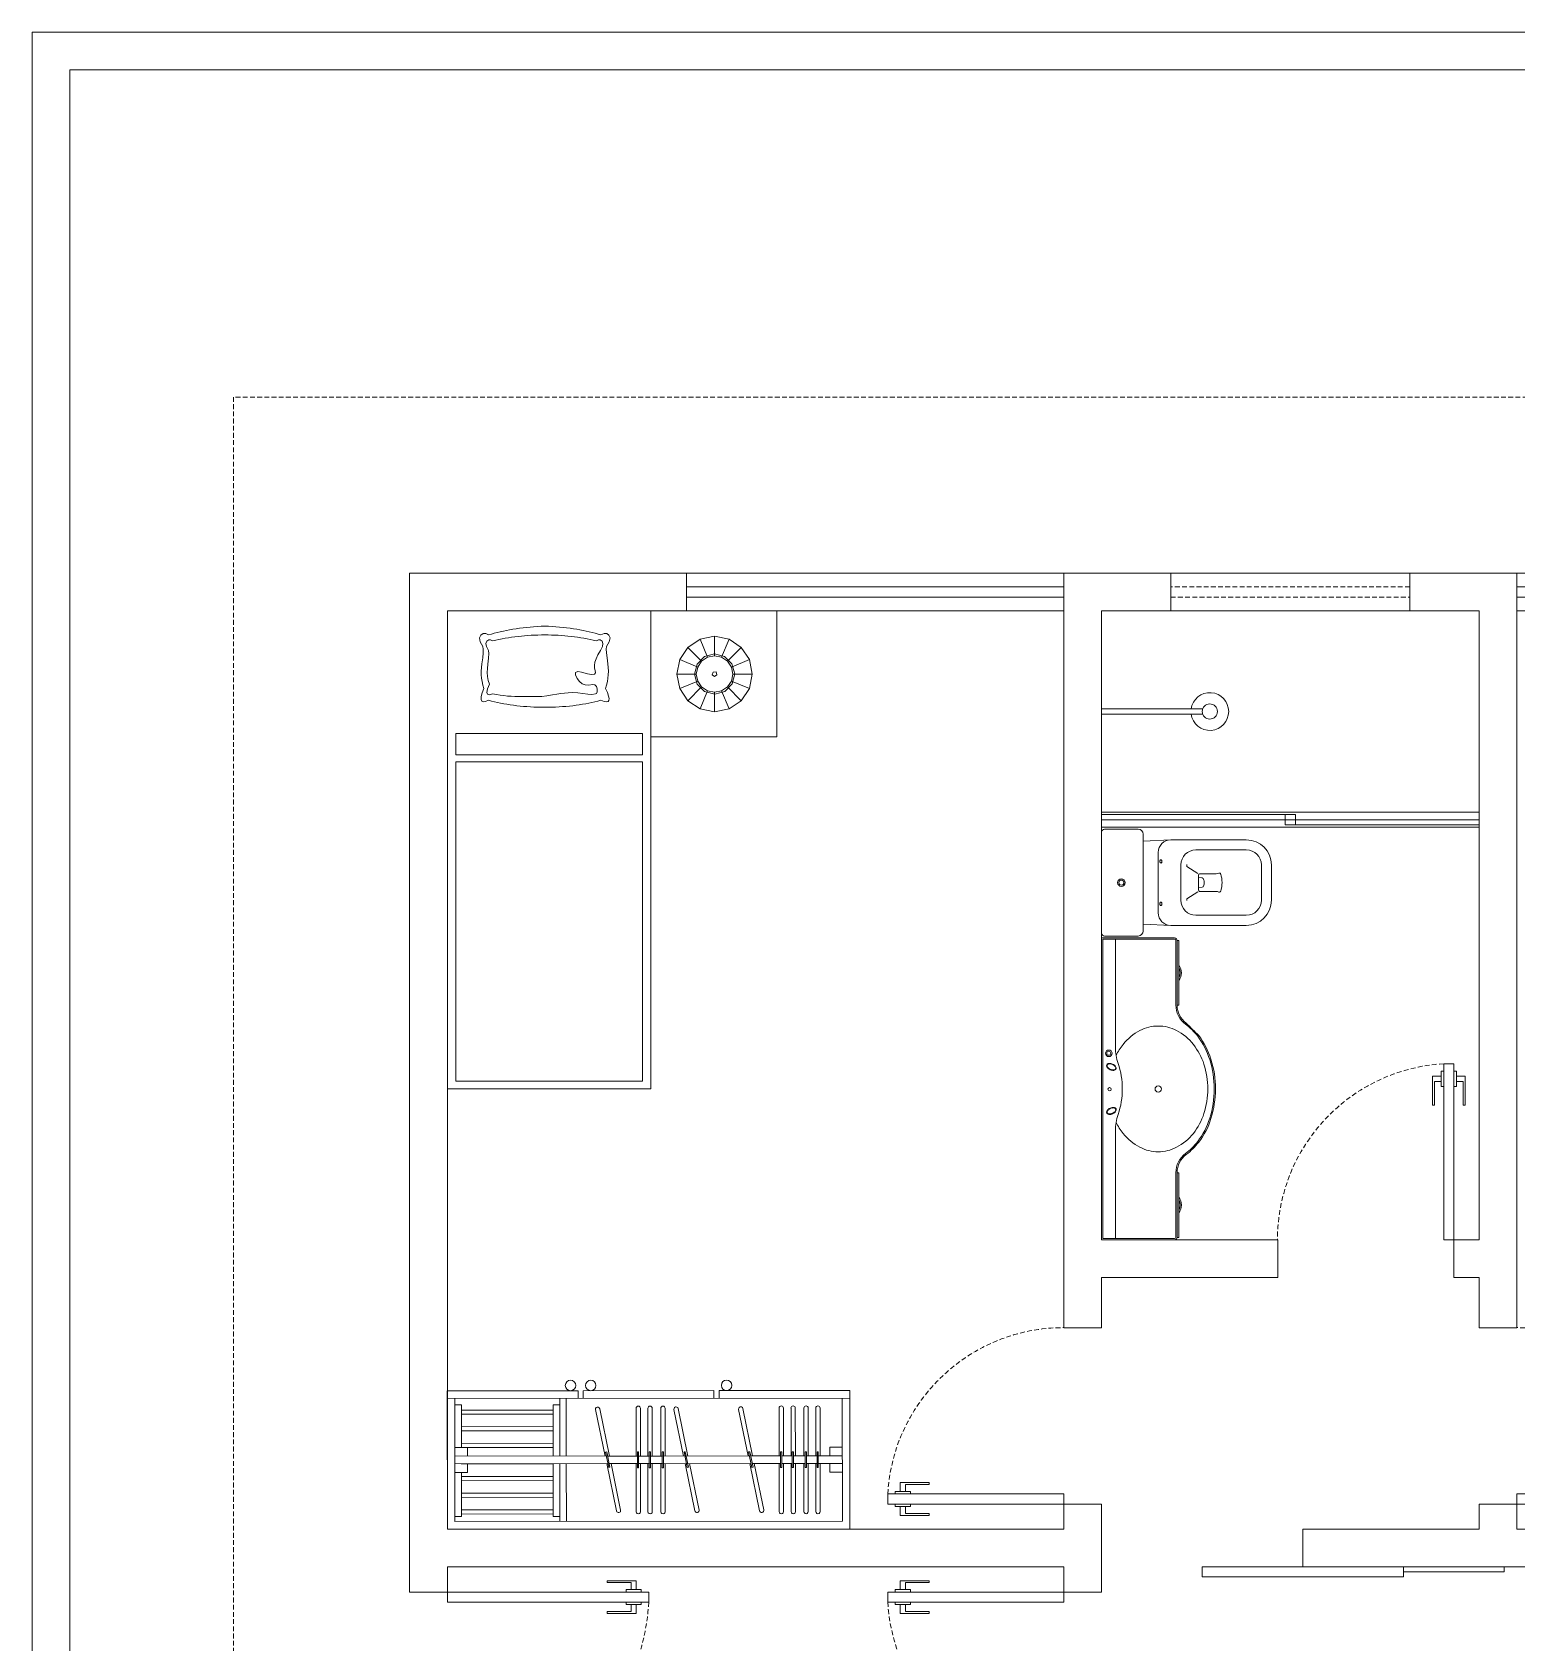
# Model space of a CAD drawing. Header units: centimetres. Extents: x 35234 to 67506, y -7058 to -4021.
# Drawn here: x 66506 to 67096, y -5718 to -5078 of the extents above; entities that cross this region are included whole.
import ezdxf

# ---------------------------------------------------------------- set-up
doc = ezdxf.new("R2010")
doc.units = ezdxf.units.CM
doc.header["$LTSCALE"] = 0.3
doc.linetypes.add('HIDDEN', pattern=[9.525, 6.35, -3.175])
for name, color, linetype, lineweight in [('Blocos', 242, 'Continuous', 5), ('Janelas', 86, 'Continuous', 5), ('Paredes', 87, 'Continuous', 20), ('Portas', 152, 'Continuous', 5), ('Projeção Cobertura', 52, 'HIDDEN', 15)]:
    doc.layers.add(name, color=color, linetype=linetype, lineweight=lineweight)
doc.layers.get('0').off()

# ---------------------------------------------------------------- blocks, each defined once
blk = doc.blocks.new('Porta 80')
for p, q in [((-4, 77), (-5, 77)), ((-5, 77), (-5, 71)), ((0, 77), (1, 77)), ((1, 77), (1, 71)), ((-5, 75), (-8.5, 75)), ((-8.5, 75), (-8.5, 63.5)), ((-7.75, 63.5), (-7.75, 73)), ((-7.75, 73), (-5, 73)), ((-5, 71), (-4, 71)), ((1, 71), (0, 71)), ((1, 75), (4.5, 75)), ((3.75, 73), (1, 73)), ((3.75, 63.5), (3.75, 73)), ((4.5, 75), (4.5, 63.5)), ((-8.5, 63.5), (-7.75, 63.5)), ((4.5, 63.5), (3.75, 63.5))]:
    blk.add_line(p, q)
blk.add_lwpolyline([(-4, 0), (0, 0), (0, 80), (-4, 80)], close=True)
at = {"linetype": 'HIDDEN'}
blk.add_arc((0, 0), 80.1, 92.86241, 180, dxfattribs=at)
blk = doc.blocks.new('Porta 70')
for p, q in [((-5, 65), (-8.5, 65)), ((-8.5, 65), (-8.5, 53.5)), ((-4, 67), (-5, 67)), ((-5, 67), (-5, 61)), ((0, 67), (1, 67)), ((1, 67), (1, 61)), ((1, 65), (4.5, 65)), ((4.5, 65), (4.5, 53.5)), ((-7.75, 53.5), (-7.75, 63)), ((-7.75, 63), (-5, 63)), ((-5, 61), (-4, 61)), ((1, 61), (0, 61)), ((3.75, 63), (1, 63)), ((3.75, 53.5), (3.75, 63)), ((-8.5, 53.5), (-7.75, 53.5)), ((4.5, 53.5), (3.75, 53.5))]:
    blk.add_line(p, q)
blk.add_lwpolyline([(-4, 0), (0, 0), (0, 70), (-4, 70)], close=True)
at = {"linetype": 'HIDDEN'}
blk.add_arc((0, 0), 70.11, 93.27049, 180, dxfattribs=at)
blk = doc.blocks.new('Porta Correr 80')
for points in [[(-40, -4), (40, -4), (40, 0), (-40, 0)], [(40, -2), (80, -2), (80, 0), (40, 0)]]:
    blk.add_lwpolyline(points, close=True)
blk = doc.blocks.new('Porta box 150')
for p, q in [((73, -1), (73, -3)), ((77, -3), (77, -5))]:
    blk.add_line(p, q)
for points in [[(0, -6), (150, -6), (150, 0), (0, 0)], [(0, -3), (77, -3), (77, -1), (0, -1)], [(150, -5), (73, -5), (73, -3), (150, -3)]]:
    blk.add_lwpolyline(points, close=True)
blk = doc.blocks.new('Janela 150')
for p, q in [((150, 15), (0, 15)), ((0, 15), (0, 0)), ((150, 0), (150, 15)), ((150, 9.5), (0, 9.5)), ((0, 5.5), (150, 5.5)), ((0, 0), (150, 0))]:
    blk.add_line(p, q)
blk = doc.blocks.new('cama_solteiro')
at = {"layer": 'Blocos'}
for p, q in [((40.45, 0), (-40.45, 0)), ((-40.45, 0), (-40.45, -190)), ((40.45, -190), (40.45, 0)), ((40.45, 0), (90.45, 0)), ((40.45, -50), (40.45, 0)), ((90.45, 0), (90.45, -50)), ((-7.6, -6.46), (-6.17, -6.33)), ((-6.17, -6.33), (-4.72, -6.23)), ((-4.72, -6.23), (-3.24, -6.13)), ((-3.24, -6.13), (-1.74, -6.06)), ((-1.74, -6.06), (-0.24, -6.13)), ((-0.24, -6.13), (1.25, -6.23)), ((1.25, -6.23), (2.71, -6.33)), ((2.71, -6.33), (4.14, -6.46)), ((-27.64, -10.75), (-27.11, -9.62)), ((-27.36, -12.25), (-27.64, -10.75)), ((-26.3, -14.12), (-27.36, -12.25)), ((-27.11, -9.62), (-26.18, -9.02)), ((-26.18, -9.02), (-25.17, -8.99)), ((-25.17, -8.99), (-24.11, -9.56)), ((-24.74, -12), (-25.12, -12.95)), ((-24.03, -11.48), (-24.74, -12)), ((-24.11, -9.56), (-22.98, -9.23)), ((-23.28, -11.45), (-24.03, -11.48)), ((-22.49, -11.93), (-23.28, -11.45)), ((-22.98, -9.23), (-21.82, -8.91)), ((-21.24, -11.64), (-22.49, -11.93)), ((-21.82, -8.91), (-20.64, -8.6)), ((-19.99, -11.36), (-21.24, -11.64)), ((-20.64, -8.6), (-19.44, -8.32)), ((-18.74, -11.11), (-19.99, -11.36)), ((-19.44, -8.32), (-18.21, -8.05)), ((-17.47, -10.88), (-18.74, -11.11)), ((-18.21, -8.05), (-16.96, -7.79)), ((-16.2, -10.66), (-17.47, -10.88)), ((-16.96, -7.79), (-15.7, -7.55)), ((-14.93, -10.47), (-16.2, -10.66)), ((-15.7, -7.55), (-14.4, -7.33)), ((-13.64, -10.29), (-14.93, -10.47)), ((-14.4, -7.33), (-13.09, -7.12)), ((-12.35, -10.14), (-13.64, -10.29)), ((-13.09, -7.12), (-11.75, -6.93)), ((-11.05, -10), (-12.35, -10.14)), ((-11.75, -6.93), (-10.39, -6.76)), ((-9.75, -9.88), (-11.05, -10)), ((-10.39, -6.76), (-9.01, -6.6)), ((-8.43, -9.78), (-9.75, -9.88)), ((-9.01, -6.6), (-7.6, -6.46)), ((-7.11, -9.7), (-8.43, -9.78)), ((-5.78, -9.64), (-7.11, -9.7)), ((-4.45, -9.59), (-5.78, -9.64)), ((-3.1, -9.57), (-4.45, -9.59)), ((-1.74, -9.56), (-3.1, -9.57)), ((-0.4, -9.57), (-1.74, -9.56)), ((0.93, -9.59), (-0.4, -9.57)), ((2.26, -9.64), (0.93, -9.59)), ((3.57, -9.7), (2.26, -9.64)), ((4.88, -9.78), (3.57, -9.7)), ((4.14, -6.46), (5.56, -6.6)), ((6.18, -9.88), (4.88, -9.78)), ((5.56, -6.6), (6.94, -6.76)), ((7.48, -10), (6.18, -9.88)), ((6.94, -6.76), (8.3, -6.93)), ((8.76, -10.14), (7.48, -10)), ((8.3, -6.93), (9.64, -7.12)), ((10.04, -10.29), (8.76, -10.14)), ((9.64, -7.12), (10.95, -7.33)), ((11.3, -10.47), (10.04, -10.29)), ((10.95, -7.33), (12.24, -7.55)), ((12.56, -10.66), (11.3, -10.47)), ((12.24, -7.55), (13.5, -7.79)), ((13.82, -10.88), (12.56, -10.66)), ((13.5, -7.79), (14.74, -8.05)), ((15.06, -11.11), (13.82, -10.88)), ((14.74, -8.05), (15.95, -8.32)), ((16.3, -11.36), (15.06, -11.11)), ((15.95, -8.32), (17.14, -8.6)), ((17.53, -11.64), (16.3, -11.36)), ((17.14, -8.6), (18.31, -8.91)), ((18.75, -11.93), (17.53, -11.64)), ((18.31, -8.91), (19.45, -9.23)), ((19.55, -11.45), (18.75, -11.93)), ((19.45, -9.23), (20.56, -9.56)), ((20.32, -11.48), (19.55, -11.45)), ((21, -12), (20.32, -11.48)), ((20.56, -9.56), (21.8, -8.99)), ((21.39, -12.95), (21, -12)), ((21.8, -8.99), (22.88, -9.02)), ((23.85, -12.25), (22.75, -14.12)), ((22.88, -9.02), (23.75, -9.62)), ((23.75, -9.62), (24.18, -10.75)), ((24.18, -10.75), (23.85, -12.25)), ((-26.74, -20.99), (-26.42, -18.6)), ((-26.42, -18.6), (-26.24, -16.67)), ((-26.19, -15.18), (-26.3, -14.12)), ((-26.24, -16.67), (-26.19, -15.18)), ((-25.12, -12.95), (-24.9, -14.2)), ((-24.9, -14.2), (-24.11, -15.74)), ((-24.05, -18.76), (-24.36, -21.24)), ((-24.11, -15.74), (-23.97, -16.93)), ((-23.97, -16.93), (-24.05, -18.76)), ((18.21, -20.42), (18.68, -19.01)), ((18.68, -19.01), (19.4, -17.45)), ((19.4, -17.45), (20.37, -15.74)), ((20.37, -15.74), (21.19, -14.2)), ((21.19, -14.2), (21.39, -12.95)), ((22.75, -14.12), (22.71, -15.18)), ((22.71, -15.18), (22.79, -16.67)), ((22.79, -16.67), (22.99, -18.6)), ((22.99, -18.6), (23.31, -20.99)), ((-27.02, -23.93), (-26.93, -22.48)), ((-27.01, -25.36), (-27.02, -23.93)), ((-26.89, -26.76), (-27.01, -25.36)), ((-26.93, -22.48), (-26.74, -20.99)), ((-24.55, -22.91), (-24.58, -24.53)), ((-24.58, -24.53), (-24.46, -26.1)), ((-24.36, -21.24), (-24.55, -22.91)), ((10.46, -25.37), (10.52, -24.45)), ((11.13, -26.87), (10.46, -25.37)), ((10.52, -24.45), (11.33, -24.11)), ((11.33, -24.11), (12.88, -24.37)), ((12.88, -24.37), (15.19, -25)), ((15.19, -25), (16.89, -25.24)), ((16.89, -25.24), (17.97, -25.11)), ((17.97, -25.11), (18.42, -24.61)), ((17.98, -21.68), (18.21, -20.42)), ((17.99, -22.79), (17.98, -21.68)), ((18.25, -23.74), (17.99, -22.79)), ((18.42, -24.61), (18.25, -23.74)), ((23.31, -20.99), (23.47, -22.48)), ((23.5, -25.36), (23.37, -26.76)), ((23.47, -22.48), (23.54, -23.93)), ((23.54, -23.93), (23.5, -25.36)), ((-26.68, -28.13), (-26.89, -26.76)), ((-26.35, -29.48), (-26.68, -28.13)), ((-26.6, -32.64), (-25.92, -30.8)), ((-25.92, -30.8), (-26.35, -29.48)), ((-24.5, -31.04), (-24.76, -32.38)), ((-23.74, -29.12), (-24.5, -31.04)), ((-24.46, -26.1), (-24.18, -27.63)), ((-24.18, -27.63), (-23.74, -29.12)), ((12.06, -28.1), (11.13, -26.87)), ((13.13, -28.97), (12.06, -28.1)), ((14.35, -29.45), (13.13, -28.97)), ((15.72, -29.56), (14.35, -29.45)), ((17.25, -29.3), (15.72, -29.56)), ((18.21, -29.42), (17.25, -29.3)), ((18.83, -30.02), (18.21, -29.42)), ((19.12, -31.05), (18.83, -30.02)), ((19.1, -32.14), (19.12, -31.05)), ((22.8, -29.48), (22.37, -30.8)), ((22.37, -30.8), (23.15, -32.47)), ((23.14, -28.13), (22.8, -29.48)), ((23.37, -26.76), (23.14, -28.13)), ((-27.03, -35.16), (-26.97, -34.09)), ((-26.77, -35.83), (-27.03, -35.16)), ((-26.97, -34.09), (-26.6, -32.64)), ((-26.2, -36.12), (-26.77, -35.83)), ((-25.32, -36.03), (-26.2, -36.12)), ((-24.11, -35.55), (-25.32, -36.03)), ((-24.76, -32.38), (-24.52, -33.15)), ((-24.52, -33.15), (-23.76, -33.35)), ((-22.94, -35.86), (-24.11, -35.55)), ((-23.76, -33.35), (-22.49, -32.99)), ((-21.74, -36.15), (-22.94, -35.86)), ((-22.49, -32.99), (-20.97, -33.28)), ((-20.53, -36.43), (-21.74, -36.15)), ((-20.97, -33.28), (-19.47, -33.51)), ((-19.3, -36.68), (-20.53, -36.43)), ((-19.47, -33.51), (-17.99, -33.7)), ((-18.06, -36.92), (-19.3, -36.68)), ((-16.79, -37.14), (-18.06, -36.92)), ((-17.99, -33.7), (-16.53, -33.84)), ((-15.51, -37.34), (-16.79, -37.14)), ((-16.53, -33.84), (-15.09, -33.94)), ((-14.22, -37.52), (-15.51, -37.34)), ((-15.09, -33.94), (-13.68, -33.99)), ((-12.9, -37.68), (-14.22, -37.52)), ((-13.68, -33.99), (-12.26, -34.01)), ((-11.57, -37.83), (-12.9, -37.68)), ((-12.26, -34.01), (-10.8, -34.03)), ((-10.22, -37.95), (-11.57, -37.83)), ((-10.8, -34.03), (-9.32, -34.04)), ((-8.85, -38.06), (-10.22, -37.95)), ((-9.32, -34.04), (-7.81, -34.05)), ((-7.47, -38.14), (-8.85, -38.06)), ((-7.81, -34.05), (-6.26, -34.05)), ((-6.06, -38.21), (-7.47, -38.14)), ((-6.26, -34.05), (-4.68, -34.05)), ((-4.64, -38.26), (-6.06, -38.21)), ((-4.68, -34.05), (-2.89, -33.99)), ((-3.2, -38.29), (-4.64, -38.26)), ((-1.74, -38.3), (-3.2, -38.29)), ((-2.89, -33.99), (-0.89, -33.78)), ((-0.3, -38.29), (-1.74, -38.3)), ((-0.89, -33.78), (1.32, -33.43)), ((1.13, -38.26), (-0.3, -38.29)), ((2.55, -38.21), (1.13, -38.26)), ((1.32, -33.43), (3.01, -33.13)), ((3.94, -38.14), (2.55, -38.21)), ((3.01, -33.13), (4.63, -32.9)), ((5.32, -38.06), (3.94, -38.14)), ((4.63, -32.9), (6.15, -32.73)), ((6.68, -37.95), (5.32, -38.06)), ((6.15, -32.73), (7.56, -32.61)), ((8.03, -37.83), (6.68, -37.95)), ((7.56, -32.61), (9.42, -32.47)), ((9.36, -37.68), (8.03, -37.83)), ((10.67, -37.52), (9.36, -37.68)), ((9.42, -32.47), (11.37, -32.55)), ((11.97, -37.34), (10.67, -37.52)), ((11.37, -32.55), (13.44, -32.86)), ((13.24, -37.14), (11.97, -37.34)), ((14.51, -36.92), (13.24, -37.14)), ((13.44, -32.86), (15.36, -33.17)), ((15.75, -36.68), (14.51, -36.92)), ((15.36, -33.17), (17, -33.22)), ((16.98, -36.43), (15.75, -36.68)), ((18.19, -36.15), (16.98, -36.43)), ((17, -33.22), (18.37, -32.99)), ((19.38, -35.86), (18.19, -36.15)), ((18.37, -32.99), (18.86, -32.78)), ((18.86, -32.78), (19.1, -32.14)), ((20.56, -35.55), (19.38, -35.86)), ((21.8, -36.03), (20.56, -35.55)), ((22.74, -36.21), (21.8, -36.03)), ((23.4, -36.07), (22.74, -36.21)), ((23.15, -32.47), (23.64, -33.84)), ((23.76, -35.64), (23.4, -36.07)), ((23.64, -33.84), (23.84, -34.89)), ((23.84, -34.89), (23.76, -35.64)), ((-37.14, -48.73), (37.14, -48.73)), ((-37.14, -57.17), (-37.14, -48.73)), ((37.14, -48.73), (37.14, -57.17)), ((90.45, -50), (40.45, -50)), ((37.14, -57.17), (-37.14, -57.17)), ((-37.14, -60.04), (37.14, -60.04)), ((-37.14, -186.94), (-37.14, -60.04)), ((37.14, -60.04), (37.14, -186.94)), ((-40.45, -190), (40.45, -190)), ((37.14, -186.94), (-37.14, -186.94))]:
    blk.add_line(p, q, dxfattribs=at)
for points in [[(62.96, -18.4, 32.49), (59.99, -11.24, 18), (55.13, -14.5, 18), (60.6, -19.97, 32.49)], [(60.6, -19.97, 32.49), (55.13, -14.5, 18), (59.99, -11.24, 18), (62.96, -18.4, 32.49)], [(65.73, -17.84, 32.49), (65.73, -10.1, 18), (59.99, -11.24, 18), (62.96, -18.4, 32.49)], [(62.96, -18.4, 32.49), (59.99, -11.24, 18), (65.73, -10.1, 18), (65.73, -17.84, 32.49)], [(68.51, -18.4, 32.49), (71.47, -11.24, 18), (65.73, -10.1, 18), (65.73, -17.84, 32.49)], [(65.73, -17.84, 32.49), (65.73, -10.1, 18), (71.47, -11.24, 18), (68.51, -18.4, 32.49)], [(70.87, -19.97, 32.49), (76.34, -14.5, 18), (71.47, -11.24, 18), (68.51, -18.4, 32.49)], [(68.51, -18.4, 32.49), (71.47, -11.24, 18), (76.34, -14.5, 18), (70.87, -19.97, 32.49)], [(60.6, -19.97, 32.49), (55.13, -14.5, 18), (51.88, -19.36, 18), (59.03, -22.32, 32.49)], [(59.03, -22.32, 32.49), (51.88, -19.36, 18), (55.13, -14.5, 18), (60.6, -19.97, 32.49)], [(58.79, -21.13), (61.7, -18.19), (61.7, -18.19, 3), (58.79, -21.13, 3)], [(61.7, -18.19), (65.69, -17.1), (65.69, -17.1, 3), (61.7, -18.19, 3)], [(65.69, -17.1), (69.69, -18.15), (69.69, -18.15, 3), (65.69, -17.1, 3)], [(69.69, -18.15), (72.63, -21.06), (72.63, -21.06, 3), (69.69, -18.15, 3)], [(72.44, -22.32, 32.49), (79.59, -19.36, 18), (76.34, -14.5, 18), (70.87, -19.97, 32.49)], [(70.87, -19.97, 32.49), (76.34, -14.5, 18), (79.59, -19.36, 18), (72.44, -22.32, 32.49)], [(59.03, -22.32, 32.49), (51.88, -19.36, 18), (50.73, -25.1, 18), (58.47, -25.1, 32.49)], [(58.47, -25.1, 32.49), (50.73, -25.1, 18), (51.88, -19.36, 18), (59.03, -22.32, 32.49)], [(58.47, -25.1, 32.49), (50.73, -25.1, 18), (51.88, -30.84, 18), (59.03, -27.88, 32.49)], [(59.03, -27.88, 32.49), (51.88, -30.84, 18), (50.73, -25.1, 18), (58.47, -25.1, 32.49)], [(57.73, -25.12), (58.79, -21.13), (58.79, -21.13, 3), (57.73, -25.12, 3)], [(58.81, -29.11), (57.73, -25.12), (57.73, -25.12, 3), (58.81, -29.11, 3)], [(64.78, -25.41, 3), (65.14, -24.3, 3), (65.14, -24.3, 20), (64.78, -25.41, 20)], [(65.74, -26.1, 3), (64.78, -25.41, 3), (64.78, -25.41, 20), (65.74, -26.1, 20)], [(65.14, -24.3, 3), (66.32, -24.29, 3), (66.32, -24.29, 20), (65.14, -24.3, 20)], [(66.69, -25.4, 3), (65.74, -26.1, 3), (65.74, -26.1, 20), (66.69, -25.4, 20)], [(66.32, -24.29, 3), (66.69, -25.4, 3), (66.69, -25.4, 20), (66.32, -24.29, 20)], [(72.99, -25.1, 32.49), (80.73, -25.1, 18), (79.59, -19.36, 18), (72.44, -22.32, 32.49)], [(72.44, -22.32, 32.49), (79.59, -19.36, 18), (80.73, -25.1, 18), (72.99, -25.1, 32.49)], [(72.44, -27.88, 32.49), (79.59, -30.84, 18), (80.73, -25.1, 18), (72.99, -25.1, 32.49)], [(72.99, -25.1, 32.49), (80.73, -25.1, 18), (79.59, -30.84, 18), (72.44, -27.88, 32.49)], [(72.63, -21.06), (73.73, -25.04), (73.73, -25.04, 3), (72.63, -21.06, 3)], [(73.73, -25.04), (72.69, -29.04), (72.69, -29.04, 3), (73.73, -25.04, 3)], [(59.03, -27.88, 32.49), (51.88, -30.84, 18), (55.13, -35.71, 18), (60.6, -30.24, 32.49)], [(60.6, -30.24, 32.49), (55.13, -35.71, 18), (51.88, -30.84, 18), (59.03, -27.88, 32.49)], [(60.6, -30.24, 32.49), (55.13, -35.71, 18), (59.99, -38.96, 18), (62.96, -31.81, 32.49)], [(62.96, -31.81, 32.49), (59.99, -38.96, 18), (55.13, -35.71, 18), (60.6, -30.24, 32.49)], [(61.74, -32.03), (58.81, -29.11), (58.81, -29.11, 3), (61.74, -32.03, 3)], [(62.96, -31.81, 32.49), (59.99, -38.96, 18), (65.73, -40.1, 18), (65.73, -32.36, 32.49)], [(65.73, -32.36, 32.49), (65.73, -40.1, 18), (59.99, -38.96, 18), (62.96, -31.81, 32.49)], [(65.73, -32.36, 32.49), (65.73, -40.1, 18), (71.47, -38.96, 18), (68.51, -31.81, 32.49)], [(68.51, -31.81, 32.49), (71.47, -38.96, 18), (65.73, -40.1, 18), (65.73, -32.36, 32.49)], [(69.8, -31.99), (65.81, -33.1), (65.81, -33.1, 3), (69.8, -31.99, 3)], [(68.51, -31.81, 32.49), (71.47, -38.96, 18), (76.34, -35.71, 18), (70.87, -30.24, 32.49)], [(70.87, -30.24, 32.49), (76.34, -35.71, 18), (71.47, -38.96, 18), (68.51, -31.81, 32.49)], [(72.69, -29.04), (69.8, -31.99), (69.8, -31.99, 3), (72.69, -29.04, 3)], [(70.87, -30.24, 32.49), (76.34, -35.71, 18), (79.59, -30.84, 18), (72.44, -27.88, 32.49)], [(72.44, -27.88, 32.49), (79.59, -30.84, 18), (76.34, -35.71, 18), (70.87, -30.24, 32.49)], [(65.81, -33.1), (61.74, -32.03), (61.74, -32.03, 3), (65.81, -33.1, 3)]]:
    blk.add_3dface(points, dxfattribs=at)
for points, invisible_edges in [([(61.74, -32.03, 3), (58.79, -21.13, 3), (61.7, -18.19, 3)], 13), ([(61.74, -32.03, 3), (61.7, -18.19, 3), (65.69, -17.1, 3)], 13), ([(61.74, -32.03, 3), (65.69, -17.1, 3), (69.69, -18.15, 3)], 13), ([(61.74, -32.03, 3), (69.69, -18.15, 3), (72.63, -21.06, 3)], 13), ([(61.74, -32.03, 3), (57.73, -25.12, 3), (58.79, -21.13, 3)], 13), ([(61.74, -32.03, 3), (58.81, -29.11, 3), (57.73, -25.12, 3)], 12), ([(69.8, -31.99, 3), (72.63, -21.06, 3), (73.73, -25.04, 3), (72.69, -29.04, 3)], 1), ([(61.74, -32.03, 3), (69.8, -31.99, 3), (65.81, -33.1, 3)], 1)]:
    blk.add_3dface(points, dxfattribs=dict(at, invisible_edges=invisible_edges))
blk = doc.blocks.new('guarda_roupa')
at = {"layer": 'Blocos'}
for p, q in [((-0.07, 80), (54.93, 80.05)), ((0.07, -80), (-0.07, 80)), ((2.93, 77), (51.93, 77.05)), ((3.07, -77), (2.93, 77)), ((4.92, 74.41), (4.92, 77)), ((22.44, 72.02), (22.43, 77.02)), ((26.04, -40.68), (25.93, 77.02)), ((29.04, -40.06), (28.93, 77.03)), ((32.44, 72.03), (32.43, 77.03)), ((49.37, 77.04), (49.37, 74.45)), ((51.93, 80.05), (52.07, -79.95)), ((54.93, 80.05), (54.98, 28.05)), ((22.43, 74.42), (4.92, 74.41)), ((6, 37.93), (5.96, 74.41)), ((7.61, 37.93), (7.58, 74.41)), ((12.61, 37.93), (12.58, 74.42)), ((14.22, 37.93), (14.19, 74.42)), ((19.22, 37.94), (19.19, 74.42)), ((20.84, 37.94), (20.81, 74.42)), ((22.44, 72.02), (25.94, 72.02)), ((25.84, 37.94), (25.81, 74.43)), ((28.94, 72.03), (32.44, 72.03)), ((32.45, 37.95), (32.42, 74.43)), ((49.37, 74.45), (32.43, 74.43)), ((34.07, 37.95), (34.03, 74.43)), ((39.07, 37.95), (39.03, 74.44)), ((40.68, 37.96), (40.65, 74.44)), ((45.68, 37.96), (45.65, 74.44)), ((47.29, 37.96), (47.26, 74.45)), ((25.97, 35.35), (2.97, 35.33)), ((25.97, 32.75), (2.97, 32.73)), ((25.97, 37.94), (4.95, 37.92)), ((4.96, 35.33), (4.95, 37.92)), ((49.4, 37.96), (28.97, 37.95)), ((51.97, 35.37), (28.97, 35.35)), ((51.97, 32.77), (28.97, 32.75)), ((49.4, 37.96), (49.41, 35.37)), ((51.98, 28.05), (54.98, 28.05)), ((51.98, 26.05), (54.98, 26.05)), ((54.98, 26.05), (55.02, -25.95)), ((28.98, 17.31), (47.48, 21.12)), ((47.82, 19.45), (28.99, 15.56)), ((7.18, 12.82), (25.99, 16.7)), ((25.99, 14.95), (7.53, 11.14)), ((24.42, 15.87), (30.58, 17.13)), ((24.52, 15.38), (24.42, 15.87)), ((30.68, 16.65), (24.52, 15.38)), ((26, 4.51), (25.99, 15.68)), ((29, 4.51), (28.99, 16.3)), ((30.58, 17.13), (30.68, 16.65)), ((6.87, 4.99), (26, 5.01)), ((26, 3.29), (6.87, 3.28)), ((6.87, 0.28), (26, 0.29)), ((24.37, 4.01), (24.37, 4.51)), ((24.37, 4.51), (30.65, 4.51)), ((30.65, 4.02), (24.37, 4.01)), ((26, -0.2), (26, 4.01)), ((29, 5.01), (48.01, 5.02)), ((29, -0.2), (29, 4.01)), ((48.01, 3.31), (29, 3.29)), ((29, 0.3), (48.01, 0.31)), ((30.65, 4.51), (30.65, 4.02)), ((26, -1.42), (6.87, -1.44)), ((6.88, -4.85), (26, -4.83)), ((24.37, -0.2), (30.66, -0.2)), ((24.37, -0.7), (24.37, -0.2)), ((30.66, -0.7), (24.37, -0.7)), ((24.38, -5.33), (30.66, -5.32)), ((24.38, -5.82), (24.38, -5.33)), ((30.66, -5.82), (24.38, -5.82)), ((26, -5.33), (26, -0.7)), ((29, -5.32), (29, -0.7)), ((48.02, -1.4), (29, -1.42)), ((29, -4.83), (48.02, -4.81)), ((30.66, -0.2), (30.66, -0.7)), ((30.66, -5.32), (30.66, -5.82)), ((26.01, -6.54), (6.88, -6.56)), ((48.02, -6.52), (29.01, -6.54)), ((29.01, -13.86), (47.51, -10.05)), ((47.85, -11.73), (29.01, -15.61)), ((7.21, -18.36), (26.01, -14.48)), ((26.01, -16.23), (7.55, -20.03)), ((24.45, -15.31), (30.61, -14.04)), ((24.55, -15.8), (24.45, -15.31)), ((30.71, -14.53), (24.55, -15.8)), ((30.61, -14.04), (30.71, -14.53)), ((55.02, -25.95), (52.02, -25.95)), ((55.02, -27.95), (52.02, -27.95)), ((55.02, -27.95), (55.07, -79.95)), ((29.03, -39.56), (47.53, -35.74)), ((47.87, -37.42), (29.04, -41.3)), ((7.23, -44.05), (26.04, -40.17)), ((26.04, -41.92), (7.58, -45.73)), ((24.47, -41), (30.63, -39.73)), ((24.57, -41.49), (24.47, -41)), ((30.73, -40.22), (24.57, -41.49)), ((26.05, -52.36), (26.04, -41.19)), ((29.05, -52.36), (29.04, -40.57)), ((30.63, -39.73), (30.73, -40.22)), ((6.92, -51.88), (26.05, -51.86)), ((26.05, -53.58), (6.92, -53.59)), ((6.92, -56.59), (26.05, -56.57)), ((24.42, -52.36), (30.7, -52.36)), ((24.42, -52.86), (24.42, -52.36)), ((30.7, -52.85), (24.42, -52.86)), ((24.42, -57.57), (24.42, -57.07)), ((24.42, -57.07), (30.71, -57.07)), ((30.71, -57.56), (24.42, -57.57)), ((26.05, -57.07), (26.05, -52.86)), ((26.05, -62.2), (26.05, -57.57)), ((29.05, -51.86), (48.06, -51.84)), ((29.05, -57.07), (29.05, -52.85)), ((48.06, -53.56), (29.05, -53.57)), ((29.05, -56.57), (48.06, -56.56)), ((29.05, -62.19), (29.05, -57.57)), ((30.7, -52.36), (30.7, -52.85)), ((30.71, -57.07), (30.71, -57.56)), ((26.05, -58.29), (6.92, -58.3)), ((6.93, -61.72), (26.05, -61.7)), ((26.06, -63.41), (6.93, -63.43)), ((24.43, -62.2), (30.71, -62.19)), ((24.43, -62.69), (24.43, -62.2)), ((30.71, -62.69), (24.43, -62.69)), ((26.06, -66.91), (26.06, -62.69)), ((48.07, -58.27), (29.05, -58.28)), ((29.05, -61.7), (48.07, -61.68)), ((29.06, -66.9), (29.06, -62.69)), ((48.07, -63.39), (29.06, -63.41)), ((30.71, -62.19), (30.71, -62.69)), ((6.93, -66.43), (26.06, -66.41)), ((26.06, -68.12), (6.93, -68.14)), ((24.43, -66.91), (30.72, -66.9)), ((24.43, -67.4), (24.43, -66.91)), ((30.72, -67.4), (24.43, -67.4)), ((26.07, -76.98), (26.06, -67.4)), ((29.06, -66.41), (48.07, -66.39)), ((29.07, -76.97), (29.06, -67.4)), ((48.07, -68.1), (29.06, -68.12)), ((30.72, -66.9), (30.72, -67.4)), ((26.06, -71.98), (22.56, -71.98)), ((22.57, -76.98), (22.56, -71.98)), ((32.56, -71.97), (29.06, -71.97)), ((32.57, -76.97), (32.56, -71.97)), ((55.07, -79.95), (0.07, -80)), ((52.07, -76.95), (3.07, -77))]:
    blk.add_line(p, q, dxfattribs=at)
for centre in [(57.05, 31.07), (57.06, 23.03), (57.1, -30.97)]:
    blk.add_circle(centre, 2.08, dxfattribs=at)
for centre, start, end in [((47.65, 20.29), 281.64524, 101.64524), ((7.35, 11.98), 101.64524, 281.64524), ((6.87, 4.13), 90.05048, 270.05048), ((6.87, -0.58), 90.05048, 270.05048), ((48.01, 4.17), 270.05048, 90.05048), ((48.02, -0.54), 270.05048, 90.05048), ((6.88, -5.7), 90.05048, 270.05048), ((48.02, -5.67), 270.05048, 90.05048), ((47.68, -10.89), 281.64524, 101.64524), ((7.38, -19.19), 101.64524, 281.64524), ((47.7, -36.58), 281.64524, 101.64524), ((7.4, -44.89), 101.64524, 281.64524), ((6.92, -52.74), 90.05048, 270.05048), ((6.92, -57.45), 90.05048, 270.05048), ((48.06, -52.7), 270.05048, 90.05048), ((48.07, -57.41), 270.05048, 90.05048), ((6.93, -62.57), 90.05048, 270.05048), ((48.07, -62.54), 270.05048, 90.05048), ((6.93, -67.28), 90.05048, 270.05048), ((48.07, -67.25), 270.05048, 90.05048)]:
    blk.add_arc(centre, 0.856, start, end, dxfattribs=at)
blk = doc.blocks.new('chuveiro')
at = {"layer": 'Blocos'}
for p, q in [((35.57, 1), (0, 1)), ((0, 1), (0, -1)), ((35.57, 1), (40.17, 1)), ((0, -1), (35.57, -1)), ((35.57, -1), (40.17, -1))]:
    blk.add_line(p, q, dxfattribs=at)
blk.add_circle((43, 0), 3, dxfattribs=at)
blk.add_arc((43, 0), 7.5, 187.66226, 172.33774, dxfattribs=at)
blk = doc.blocks.new('pia_banheiro')
at = {"layer": 'Blocos'}
for p, q in [((-60, -29), (-60, 0)), ((-60, 0), (60, 0)), ((60, 0), (60, -29)), ((-59.5, -29), (-59.5, -0.5)), ((-59.5, -0.5), (59.5, -0.5)), ((-59.5, -5.5), (-16.56, -5.5)), ((16.56, -5.5), (59.5, -5.5)), ((59.5, -29), (59.5, -0.5)), ((-59, -29.5), (-33.32, -29.5)), ((-59, -30), (-33.32, -30)), ((-59, -30.7), (-59, -30)), ((-49.3, -30.7), (-59, -30.7)), ((-49.3, -30.7), (-48.32, -30.7)), ((-48.32, -30.7), (-44, -30.7)), ((-44, -30.7), (-43.02, -30.7)), ((-33.32, -30.7), (-43.02, -30.7)), ((-33.32, -30), (-33.32, -30.7)), ((33.32, -29.5), (59, -29.5)), ((33.32, -30.7), (33.32, -30)), ((33.32, -30), (59, -30)), ((43.02, -30.7), (33.32, -30.7)), ((43.02, -30.7), (44, -30.7)), ((44, -30.7), (48.32, -30.7)), ((48.32, -30.7), (49.3, -30.7)), ((59, -30.7), (49.3, -30.7)), ((59, -30), (59, -30.7))]:
    blk.add_line(p, q, dxfattribs=at)
for centre, radius in [((-0.14, -3.19), 0.653), ((14.15, -2.83), 1.31), ((14.15, -2.83), 0.805), ((0, -22.5), 1.25)]:
    blk.add_circle(centre, radius, dxfattribs=at)
for centre, radius, start, end in [((-1.9, -28.54), 25.47, 116.59333, 128.28041), ((-16.56, -25.5), 20, 71.27584, 90), ((-7.89, -3.21), 2.26, 172.93352, 190.08686), ((-8.65, -3.12), 1.5, 148.49976, 172.93352), ((-6.84, -3.02), 3.33, 190.08686, 204.21011), ((-7.89, -3.21), 2.06, 172.93352, 190.08686), ((-8.65, -3.12), 1.3, 148.49976, 172.93352), ((-9.27, -2.74), 0.772, 114.21011, 148.49976), ((-6.84, -3.02), 3.13, 190.08686, 204.21011), ((-6.84, -3.02), 3.33, 204.21011, 218.33336), ((-9.27, -2.74), 0.572, 114.21011, 148.49976), ((-6.84, -3.02), 3.13, 204.21011, 218.33336), ((-9.27, -2.74), 0.772, 79.92046, 114.21011), ((-9.27, -2.74), 0.572, 79.92046, 114.21011), ((-7.68, -3.69), 2.26, 218.33336, 235.4867), ((-7.68, -3.69), 2.06, 218.33336, 235.4867), ((-9.4, -3.45), 1.3, 55.4867, 79.92046), ((-9.4, -3.45), 1.5, 55.4867, 79.92046), ((-8.11, -4.31), 1.5, 235.4867, 259.92046), ((-8.11, -4.31), 1.3, 235.4867, 259.92046), ((-9.83, -4.08), 2.06, 38.33336, 55.4867), ((-9.83, -4.08), 2.26, 38.33336, 55.4867), ((-8.24, -5.03), 0.772, 259.92046, 294.21011), ((-8.24, -5.03), 0.572, 259.92046, 294.21011), ((-10.67, -4.74), 3.13, 24.21011, 38.33336), ((-10.67, -4.74), 3.33, 24.21011, 38.33336), ((-8.24, -5.03), 0.572, 294.21011, 328.49976), ((-8.24, -5.03), 0.772, 294.21011, 328.49976), ((-10.67, -4.74), 3.13, 10.08686, 24.21011), ((-8.86, -4.65), 1.3, 328.49976, 352.93352), ((-10.67, -4.74), 3.33, 10.08686, 24.21011), ((-9.62, -4.56), 2.06, 352.93352, 10.08686), ((-8.86, -4.65), 1.5, 328.49976, 352.93352), ((-9.62, -4.56), 2.26, 352.93352, 10.08686), ((9.62, -4.56), 2.26, 169.91314, 187.06648), ((8.86, -4.65), 1.5, 187.06648, 211.50024), ((10.67, -4.74), 3.33, 155.78989, 169.91314), ((9.62, -4.56), 2.06, 169.91314, 187.06648), ((8.86, -4.65), 1.3, 187.06648, 211.50024), ((8.24, -5.03), 0.772, 211.50024, 245.78989), ((10.67, -4.74), 3.13, 155.78989, 169.91314), ((10.67, -4.74), 3.33, 141.66664, 155.78989), ((8.24, -5.03), 0.572, 211.50024, 245.78989), ((10.67, -4.74), 3.13, 141.66664, 155.78989), ((8.24, -5.03), 0.772, 245.78989, 280.07954), ((8.24, -5.03), 0.572, 245.78989, 280.07954), ((9.83, -4.08), 2.26, 124.5133, 141.66664), ((9.83, -4.08), 2.06, 124.5133, 141.66664), ((8.11, -4.31), 1.3, 280.07954, 304.5133), ((8.11, -4.31), 1.5, 280.07954, 304.5133), ((9.4, -3.45), 1.5, 100.07954, 124.5133), ((9.4, -3.45), 1.3, 100.07954, 124.5133), ((7.68, -3.69), 2.06, 304.5133, 321.66664), ((7.68, -3.69), 2.26, 304.5133, 321.66664), ((9.27, -2.74), 0.772, 65.78989, 100.07954), ((9.27, -2.74), 0.572, 65.78989, 100.07954), ((6.84, -3.02), 3.13, 321.66664, 335.78989), ((6.84, -3.02), 3.33, 321.66664, 335.78989), ((9.27, -2.74), 0.572, 31.50024, 65.78989), ((9.27, -2.74), 0.772, 31.50024, 65.78989), ((6.84, -3.02), 3.13, 335.78989, 349.91314), ((8.65, -3.12), 1.3, 7.06648, 31.50024), ((6.84, -3.02), 3.33, 335.78989, 349.91314), ((7.89, -3.21), 2.06, 349.91314, 7.06648), ((8.65, -3.12), 1.5, 7.06648, 31.50024), ((7.89, -3.21), 2.26, 349.91314, 7.06648), ((16.56, -25.5), 20, 90, 108.72416), ((1.9, -28.54), 25.47, 51.71959, 63.40667), ((-4.81, -24.85), 20.77, 128.28041, 152.30708), ((0, 23.35), 31.58, 251.27584, 270), ((0, 23.35), 31.58, 270, 288.72416), ((4.81, -24.85), 20.77, 27.69292, 51.71959), ((-9.29, -22.5), 15.71, 152.30708, 180), ((9.29, -22.5), 15.71, 0, 27.69292), ((-9.29, -22.5), 15.71, 180, 207.69292), ((9.29, -22.5), 15.71, 332.30708, 0), ((-59, -29), 1, 180, 270), ((-59, -29), 0.5, 180, 270), ((-46.16, -26.27), 5.43, 234.67414, 305.32586), ((-46.16, -26.28), 4.92, 243.95602, 296.04398), ((-33.32, -39), 9.5, 36.44504, 90), ((-33.32, -39), 9, 36.44504, 90), ((-4.81, -20.15), 20.77, 207.69292, 231.71959), ((4.81, -20.15), 20.77, 308.28041, 332.30708), ((33.32, -39), 9.5, 90, 143.55496), ((33.32, -39), 9, 90, 143.55496), ((46.16, -26.24), 5.45, 234.87015, 305.12985), ((46.16, -26.28), 4.92, 243.95602, 296.04398), ((59, -29), 1, 270, 0), ((59, -29), 0.5, 270, 0), ((-4.41, -17.13), 27.25, 217.32816, 231.94241), ((-6.51, -19.2), 23.83, 216.44504, 232.82553), ((-2.57, -14), 30.35, 232.82553, 252.56175), ((-1.9, -16.46), 25.47, 231.71959, 251.89762), ((1.9, -16.46), 25.47, 288.10238, 308.28041), ((2.57, -14), 30.35, 287.43825, 307.17447), ((6.51, -19.2), 23.83, 307.17447, 323.55496), ((-180, 164.96), 286.21, 314.67078, 316.05865), ((-4.2, -17.16), 27.35, 231.54883, 253.83845), ((0, -5.82), 39.43, 252.56175, 270), ((0, -5.82), 38.93, 252.56175, 270), ((0, -10.65), 31.58, 251.89762, 270), ((0, -10.65), 31.58, 270, 288.10238), ((0, -5.82), 38.93, 270, 287.43825), ((0.15, -6.8), 38.45, 269.77463, 287.66362), ((3.03, -14.9), 29.86, 287.10872, 307.504)]:
    blk.add_arc(centre, radius, start, end, dxfattribs=at)
blk = doc.blocks.new('vaso_sanitário')
at = {"layer": 'Blocos'}
for p, q in [((0, 20.05), (0, -20.05)), ((14.5, 21.25), (1.2, 21.25)), ((16.5, 19.25), (16.5, -19.25)), ((16.5, 16.51), (27.5, 17)), ((27.5, 17), (57.5, 17)), ((37.5, 13), (57.5, 13)), ((22.5, 0), (22.5, 12)), ((31.5, 0), (31.5, 7)), ((33.88, 6.44), (33.88, 7.13)), ((38.27, 3.68), (33.88, 6.44)), ((63.5, 7), (63.5, 0)), ((67.5, 7), (67.5, 0)), ((22.5, 0), (22.5, -12)), ((31.5, 0), (31.5, -7)), ((38.46, 0), (38.46, 2.98)), ((39.96, 1.86), (38.46, 1.98)), ((38.46, 0), (38.46, -2.98)), ((45.47, 3.48), (38.96, 3.48)), ((63.5, -7), (63.5, 0)), ((67.5, -7), (67.5, 0)), ((38.27, -3.68), (33.88, -6.44)), ((39.96, -1.86), (38.46, -1.98)), ((45.47, -3.48), (38.96, -3.48)), ((33.88, -6.44), (33.88, -7.13)), ((16.5, -16.51), (27.5, -17)), ((27.5, -17), (57.5, -17)), ((37.5, -13), (57.5, -13)), ((14.5, -21.25), (1.2, -21.25))]:
    blk.add_line(p, q, dxfattribs=at)
for radius in [1.5, 1]:
    blk.add_circle((7.85, 0), radius, dxfattribs=at)
for centre, radius, start, end in [((1.2, 20.05), 1.2, 90, 180), ((14.5, 19.25), 2, 0, 90), ((27.5, 12), 5, 90, 180), ((37.5, 7), 6, 90, 180), ((57.5, 7), 10, 0, 90), ((57.5, 7), 6, 0, 90), ((24.1, 8.44), 0.967, 164.56292, 180), ((24.1, 8.44), 0.967, 180, 195.43708), ((23.84, 8.51), 0.694, 146.30994, 164.56292), ((23.84, 8.36), 0.694, 195.43708, 213.69006), ((23.67, 8.62), 0.493, 121.85353, 146.30994), ((23.67, 8.25), 0.493, 213.69006, 238.14647), ((23.57, 8.79), 0.294, 90, 121.85353), ((23.57, 8.08), 0.294, 238.14647, 270), ((23.57, 8.79), 0.294, 58.14647, 90), ((23.57, 8.08), 0.294, 270, 301.85353), ((23.46, 8.62), 0.493, 33.69006, 58.14647), ((23.46, 8.25), 0.493, 301.85353, 326.30994), ((23.29, 8.51), 0.694, 15.43708, 33.69006), ((23.29, 8.36), 0.694, 326.30994, 344.56292), ((23.03, 8.44), 0.967, 0, 15.43708), ((23.03, 8.44), 0.967, 344.56292, 360), ((38.96, 2.98), 0.5, 90, 180), ((39.87, 1.19), 0.67, 14.1141, 81.87895), ((35.32, -0.45), 5.5, 4.68496, 19.1599), ((35.32, 0.45), 5.5, 340.8401, 355.31504), ((45.3, 6.95), 3.47, 272.82366, 292.69005), ((46.83, 3.29), 0.5, 13.94246, 112.69005), ((36.28, -0.19), 11.61, 0.91585, 18.02033), ((36.28, 0.19), 11.61, 341.97967, 359.08415), ((38.96, -2.98), 0.5, 180, 270), ((39.87, -1.19), 0.67, 278.12105, 345.8859), ((45.3, -6.95), 3.47, 67.30995, 87.17634), ((46.83, -3.29), 0.5, 247.30995, 346.05754), ((27.5, -12), 5, 180, 270), ((24.1, -8.44), 0.967, 164.56292, 180), ((24.1, -8.44), 0.967, 180, 195.43708), ((23.84, -8.36), 0.694, 146.30994, 164.56292), ((23.84, -8.51), 0.694, 195.43708, 213.69006), ((23.67, -8.25), 0.493, 121.85353, 146.30994), ((23.67, -8.62), 0.493, 213.69006, 238.14647), ((23.57, -8.08), 0.294, 90, 121.85353), ((23.57, -8.79), 0.294, 238.14647, 270), ((23.57, -8.08), 0.294, 58.14647, 90), ((23.57, -8.79), 0.294, 270, 301.85353), ((23.46, -8.25), 0.493, 33.69006, 58.14647), ((23.46, -8.62), 0.493, 301.85353, 326.30994), ((23.29, -8.36), 0.694, 15.43708, 33.69006), ((23.29, -8.51), 0.694, 326.30994, 344.56292), ((23.03, -8.44), 0.967, 0, 15.43708), ((23.03, -8.44), 0.967, 344.56292, 360), ((37.5, -7), 6, 180, 270), ((57.5, -7), 10, 270, 0), ((57.5, -7), 6, 270, 0), ((1.2, -20.05), 1.2, 180, 270), ((14.5, -19.25), 2, 270, 0)]:
    blk.add_arc(centre, radius, start, end, dxfattribs=at)

msp = doc.modelspace()

# ---------------------------------------------------------------- linework, layer by layer
at = {"layer": 'Janelas'}
for p, q in [((67053.927, -5293.176), (66958.927, -5293.176)), ((66958.927, -5308.176), (67053.927, -5308.176))]:
    msp.add_line(p, q, dxfattribs=at)
at = {"layer": 'Janelas', "linetype": 'HIDDEN'}
for p, q in [((67053.927, -5298.676), (66958.927, -5298.676)), ((66958.927, -5302.676), (67053.927, -5302.676))]:
    msp.add_line(p, q, dxfattribs=at)
at = {"layer": 'Paredes'}
for p, q in [((66766.427, -5293.176), (66656.427, -5293.176)), ((66656.427, -5293.176), (66656.427, -5698.176)), ((66766.427, -5293.176), (66766.427, -5308.176)), ((66958.927, -5293.176), (66916.427, -5293.176)), ((66916.427, -5293.176), (66916.427, -5593.176)), ((66958.927, -5308.176), (66958.927, -5293.176)), ((67096.427, -5293.176), (67053.927, -5293.176)), ((67053.927, -5308.176), (67053.927, -5293.176)), ((67096.427, -5293.176), (67096.427, -5593.176)), ((66766.427, -5308.176), (66671.427, -5308.176)), ((66671.427, -5308.176), (66671.427, -5673.176)), ((66931.427, -5308.176), (66931.427, -5558.176)), ((66958.927, -5308.176), (66931.427, -5308.176)), ((67081.427, -5308.176), (67053.927, -5308.176)), ((67081.427, -5308.176), (67081.427, -5558.176)), ((66931.427, -5558.176), (67001.427, -5558.176)), ((67001.427, -5573.176), (67001.427, -5558.176)), ((67071.427, -5558.176), (67081.427, -5558.176)), ((67071.427, -5573.176), (67071.427, -5558.176)), ((66931.427, -5573.176), (67001.427, -5573.176)), ((66931.427, -5573.176), (66931.427, -5593.176)), ((67071.427, -5573.176), (67081.427, -5573.176)), ((67081.427, -5573.176), (67081.427, -5593.176)), ((66916.427, -5593.176), (66931.427, -5593.176)), ((67081.427, -5593.176), (67096.427, -5593.176)), ((66916.427, -5663.176), (66916.427, -5673.176)), ((66916.427, -5663.176), (66931.427, -5663.176)), ((66931.427, -5663.176), (66931.427, -5698.176)), ((67081.427, -5663.176), (67081.427, -5673.176)), ((67081.427, -5663.176), (67096.427, -5663.176)), ((67096.427, -5663.176), (67096.427, -5673.176)), ((66671.427, -5673.176), (66916.427, -5673.176)), ((67011.427, -5673.176), (67081.427, -5673.176)), ((67011.427, -5688.176), (67011.427, -5673.176)), ((67096.427, -5673.176), (67341.427, -5673.176)), ((66671.427, -5688.176), (66916.427, -5688.176)), ((66671.427, -5688.176), (66671.427, -5698.176)), ((66916.427, -5688.176), (66916.427, -5698.176)), ((67011.427, -5688.176), (67356.427, -5688.176)), ((66671.427, -5698.176), (66656.427, -5698.176)), ((66916.427, -5698.176), (66931.427, -5698.176))]:
    msp.add_line(p, q, dxfattribs=at)
for points in [[(67431.427, -6513.176), (67506.427, -6513.176), (67506.427, -5078.176), (66506.427, -5078.176), (66506.427, -6513.176), (66676.427, -6513.176)], [(67491.427, -6093.176), (67491.427, -5093.176), (66521.427, -5093.176), (66521.427, -5993.176)]]:
    msp.add_lwpolyline(points, dxfattribs=at)
at = {"layer": 'Projeção Cobertura'}
msp.add_lwpolyline([(66586.427, -5223.176), (66586.427, -6198.176), (67426.427, -6198.176), (67426.427, -5223.176)], close=True, dxfattribs=at)

# ---------------------------------------------------------------- block references
at = {"layer": 'Blocos'}
for name, p in [('cama_solteiro', (66711.874, -5308.176)), ('chuveiro', (66931.427, -5348.176)), ('vaso_sanitário', (66931.427, -5416.176))]:
    msp.add_blockref(name, p, dxfattribs=at)
at = {"layer": 'Blocos', "rotation": 90}
for name, p in [('pia_banheiro', (66931.427, -5498.176)), ('guarda_roupa', (66751.427, -5673.105))]:
    msp.add_blockref(name, p, dxfattribs=at)
at = {"layer": 'Janelas'}
for p in [(66766.427, -5308.176), (67096.427, -5308.176)]:
    msp.add_blockref('Janela 150', p, dxfattribs=at)
at = {"layer": 'Portas'}
for name, p in [('Porta box 150', (66931.427, -5388.176)), ('Porta 70', (67071.427, -5558.176)), ('Porta Correr 80', (67011.427, -5688.176))]:
    msp.add_blockref(name, p, dxfattribs=at)
at = {"layer": 'Portas', "xscale": -1}
for name, p, rotation in [('Porta 70', (66916.427, -5663.176), 90), ('Porta 80', (66671.427, -5698.176), 270.0000000000065)]:
    msp.add_blockref(name, p, dxfattribs=dict(at, rotation=rotation))
at = {"layer": 'Portas'}
for p, rotation in [((67096.427, -5663.176), 270), ((66916.427, -5698.176), 90)]:
    msp.add_blockref('Porta 70', p, dxfattribs=dict(at, rotation=rotation))

doc.saveas('drawing.dxf')
